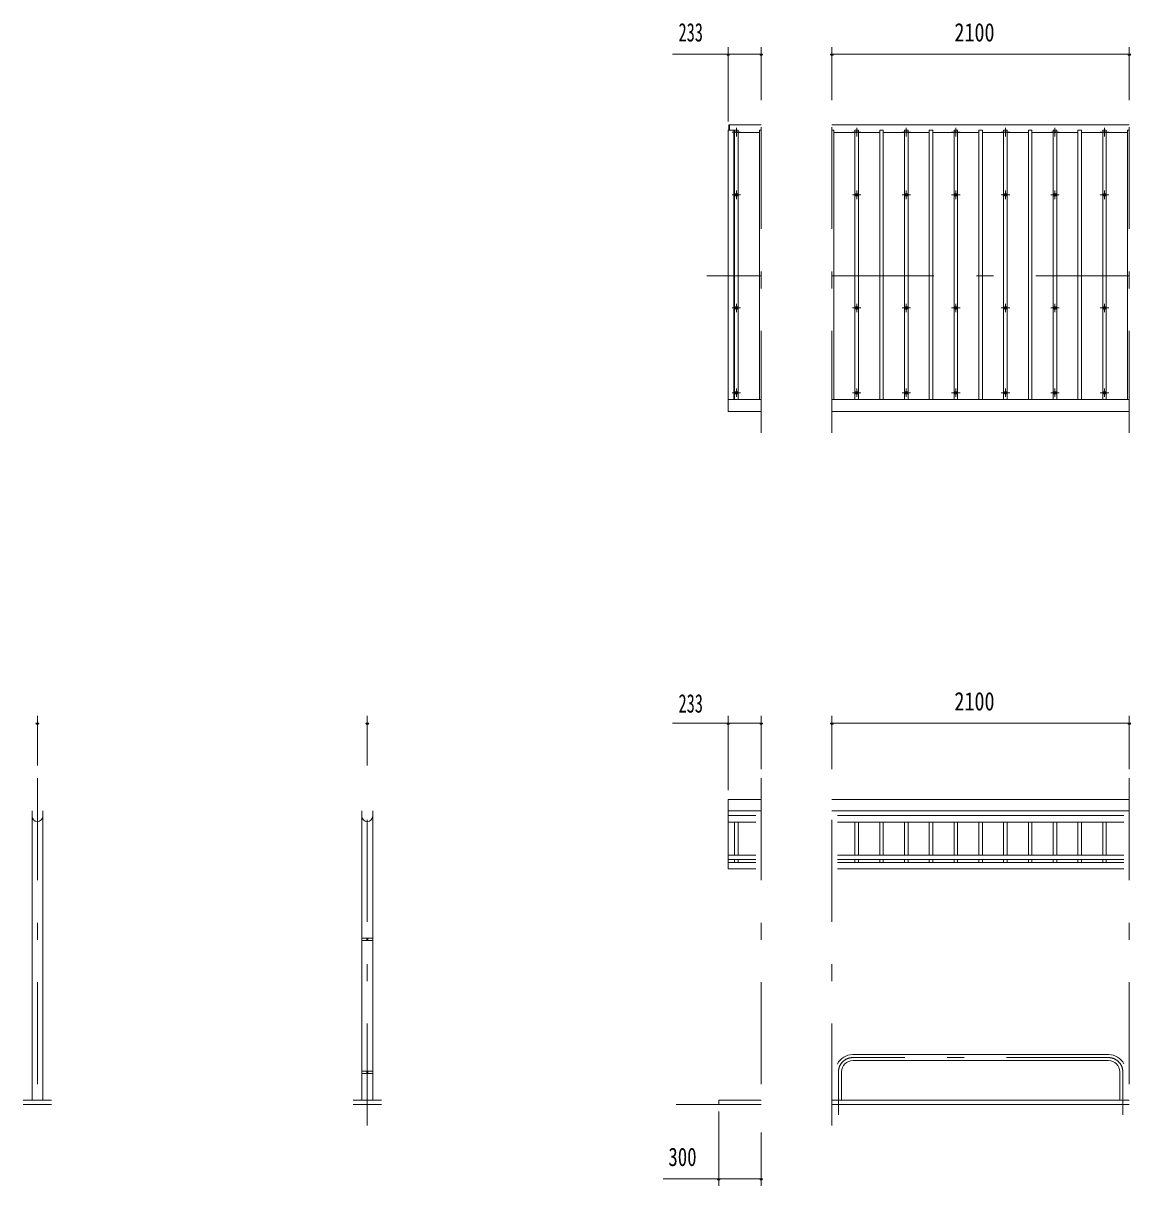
# Model space of a CAD drawing. Units: millimetres, scale not verified. Extents: x -23449 to 23452, y -10500 to 10500.
# Drawn here: x -23252 to -15431, y 1220 to 9431 of the extents above; entities that cross this region are included whole.
import ezdxf
from ezdxf.enums import TextEntityAlignment as Align

# ---------------------------------------------------------------- set-up
doc = ezdxf.new("R2010")
doc.units = ezdxf.units.MM
doc.header["$LTSCALE"] = 60
doc.linetypes.add('USER3', pattern=[24, 12, -5, 2, -5])
for name, color, linetype, lineweight in [('0-2_1-0BOLD', 7, 'Continuous', 18), ('0-3_1-2CENTER', 3, 'USER3', 18), ('0-4_1-4THIN', 4, 'Continuous', 18), ('0-5_1-5DIM', 3, 'Continuous', 18)]:
    doc.layers.add(name, color=color, linetype=linetype, lineweight=lineweight)
doc.styles.add('ＭＳ ゴシック', font='')
doc.styles.get('ＭＳ ゴシック').set_extended_font_data('MS Gothic')

msp = doc.modelspace()

# ---------------------------------------------------------------- linework, layer by layer
at = {"layer": '0-2_1-0BOLD'}
for p, q in [((-18263.94, 8674.21), (-18263.94, 8712.67)), ((-15440.94, 8712.67), (-17540.94, 8712.67)), ((-18040.94, 6772.67), (-18273.94, 6772.67)), ((-17540.94, 6772.67), (-15440.94, 6772.67)), ((-15440.94, 6687.67), (-17540.94, 6687.67)), ((-18273.94, 3947.67), (-18040.94, 3947.67)), ((-17540.94, 3947.67), (-15440.94, 3947.67)), ((-23190.28, 1824.67), (-23190.28, 3868.72)), ((-23113.98, 3868.72), (-23113.98, 1824.67)), ((-20860.54, 3868.72), (-20860.54, 2967.43)), ((-20784.24, 2967.43), (-20784.24, 3868.72)), ((-18040.94, 3868.72), (-18273.95, 3868.72)), ((-15440.94, 3868.72), (-17540.94, 3868.72)), ((-18273.95, 3834.18), (-18079.1, 3834.18)), ((-18079.1, 3788.06), (-18273.95, 3788.06)), ((-17502.79, 3834.18), (-15479.09, 3834.18)), ((-15479.09, 3788.06), (-17502.79, 3788.06)), ((-18273.95, 3554.11), (-18079.1, 3554.11)), ((-17502.79, 3554.11), (-15479.09, 3554.11)), ((-18079.1, 3524.57), (-18273.95, 3524.57)), ((-18273.95, 3503.67), (-18079.1, 3503.67)), ((-17502.8, 3503.67), (-15479.09, 3503.67)), ((-15479.09, 3458.67), (-17502.8, 3458.67)), ((-15479.09, 3524.57), (-17502.79, 3524.57)), ((-20825.44, 2967.43), (-20825.44, 2951.43)), ((-20825.44, 2959.43), (-20819.34, 2959.43)), ((-20819.34, 2951.43), (-20819.34, 2967.43)), ((-20860.54, 2951.43), (-20860.54, 2029.06)), ((-20784.24, 2029.06), (-20784.24, 2951.43)), ((-17394.59, 2146.02), (-15587.29, 2146.02)), ((-15587.29, 2103.32), (-17394.59, 2103.32)), ((-20860.54, 2013.06), (-20860.54, 1824.67)), ((-20825.44, 2029.06), (-20825.44, 2013.06)), ((-20825.44, 2021.06), (-20819.34, 2021.06)), ((-20819.34, 2013.06), (-20819.34, 2029.06)), ((-20784.24, 1824.67), (-20784.24, 2013.06)), ((-17473.24, 1824.67), (-17473.24, 2024.67)), ((-15508.64, 2024.67), (-15508.64, 1824.67)), ((-23052.13, 1824.67), (-23252.13, 1824.67)), ((-20922.39, 1824.67), (-20722.39, 1824.67)), ((-15440.94, 1824.67), (-17540.94, 1824.67)), ((-23252.13, 1794.67), (-23052.13, 1794.67)), ((-20722.39, 1794.67), (-20922.39, 1794.67)), ((-18040.94, 1794.67), (-18640.95, 1794.67)), ((-17540.94, 1794.67), (-15440.94, 1794.67))]:
    msp.add_line(p, q, dxfattribs=at)
for points in [[(-18040.94, 8712.67), (-18268.94, 8712.67), (-18268.94, 8674.21)], [(-18273.94, 8674.21), (-18273.94, 6687.67), (-18040.94, 6687.67)], [(-18233.94, 6772.67), (-18233.94, 8674.21), (-18273.94, 8674.21)], [(-18079.1, 3458.67), (-18273.95, 3458.67), (-18273.95, 3947.67)], [(-18040.94, 1824.67), (-18340.94, 1824.67), (-18340.94, 1794.67)]]:
    msp.add_lwpolyline(points, dxfattribs=at)
for points in [[(-20782.64, 2951.43), (-20782.64, 2967.43), (-20862.14, 2967.43), (-20862.14, 2951.43)], [(-20782.64, 2029.06), (-20782.64, 2013.06), (-20862.14, 2013.06), (-20862.14, 2029.06)]]:
    msp.add_lwpolyline(points, close=True, dxfattribs=at)
for centre in [(-18215.94, 8218.37), (-17365.94, 8218.37), (-17015.94, 8218.37), (-16665.94, 8218.37), (-16315.94, 8218.37), (-15965.94, 8218.37), (-15615.94, 8218.37), (-18215.94, 7419.7), (-17365.94, 7419.7), (-17015.94, 7419.7), (-16665.94, 7419.7), (-16315.94, 7419.7), (-15965.94, 7419.7), (-15615.94, 7419.7), (-18215.94, 6820.69), (-17365.94, 6820.69), (-17015.94, 6820.69), (-16665.94, 6820.69), (-16315.94, 6820.69), (-15965.94, 6820.69), (-15615.94, 6820.69)]:
    msp.add_circle(centre, 10, dxfattribs=at)
for centre, radius, start, end in [((-18215.94, 8650.76), 14.5, 46.39838, 133.60162), ((-18215.94, 8671.76), 14.5, 226.3961, 313.6039), ((-17365.94, 8650.76), 14.5, 46.39838, 133.60162), ((-17365.94, 8671.76), 14.5, 226.3961, 313.6039), ((-17015.94, 8650.76), 14.5, 46.39838, 133.60162), ((-17015.94, 8671.76), 14.5, 226.3961, 313.6039), ((-16665.94, 8650.76), 14.5, 46.39838, 133.60162), ((-16665.94, 8671.76), 14.5, 226.3961, 313.6039), ((-16315.94, 8650.76), 14.5, 46.39838, 133.60162), ((-16315.94, 8671.76), 14.5, 226.3961, 313.6039), ((-15965.94, 8650.76), 14.5, 46.39838, 133.60162), ((-15965.94, 8671.76), 14.5, 226.3961, 313.6039), ((-15615.94, 8650.76), 14.5, 46.39838, 133.60162), ((-15615.94, 8671.76), 14.5, 226.3961, 313.6039), ((-23152.13, 3830.57), 38.15, 180, 0), ((-20822.4, 3830.57), 38.15, 180, 0), ((-17394.59, 2024.67), 121.35, 90, 153.08894), ((-15587.29, 2024.67), 121.35, 26.92177, 90), ((-17394.59, 2024.67), 78.65, 90, 180), ((-15587.29, 2024.67), 78.65, 0, 90)]:
    msp.add_arc(centre, radius, start, end, dxfattribs=at)
at = {"layer": '0-3_1-2CENTER'}
for p, q in [((-18040.94, 6537.67), (-18040.94, 8862.67)), ((-17540.94, 6537.67), (-17540.94, 8862.67)), ((-15440.94, 6537.67), (-15440.94, 8862.67)), ((-18245.94, 8661.26), (-18185.94, 8661.26)), ((-18215.94, 8691.26), (-18215.94, 8631.26)), ((-17395.94, 8661.26), (-17335.94, 8661.26)), ((-17365.94, 8691.26), (-17365.94, 8631.26)), ((-17045.94, 8661.26), (-16985.94, 8661.26)), ((-17015.94, 8691.26), (-17015.94, 8631.26)), ((-16695.94, 8661.26), (-16635.94, 8661.26)), ((-16665.94, 8691.26), (-16665.94, 8631.26)), ((-16345.94, 8661.26), (-16285.94, 8661.26)), ((-16315.94, 8631.26), (-16315.94, 8691.26)), ((-15995.94, 8661.26), (-15935.94, 8661.26)), ((-15965.94, 8691.26), (-15965.94, 8631.26)), ((-15645.94, 8661.26), (-15585.94, 8661.26)), ((-15615.94, 8691.26), (-15615.94, 8631.26)), ((-18185.94, 8218.37), (-18245.94, 8218.37)), ((-18215.94, 8188.37), (-18215.94, 8248.37)), ((-17395.94, 8218.37), (-17335.94, 8218.37)), ((-17365.94, 8248.37), (-17365.94, 8188.37)), ((-16985.94, 8218.37), (-17045.94, 8218.37)), ((-17015.94, 8188.37), (-17015.94, 8248.37)), ((-16695.94, 8218.37), (-16635.94, 8218.37)), ((-16665.94, 8248.37), (-16665.94, 8188.37)), ((-16285.94, 8218.37), (-16345.94, 8218.37)), ((-16315.94, 8188.37), (-16315.94, 8248.37)), ((-15935.94, 8218.37), (-15995.94, 8218.37)), ((-15965.94, 8188.37), (-15965.94, 8248.37)), ((-15645.94, 8218.37), (-15585.94, 8218.37)), ((-15615.94, 8248.37), (-15615.94, 8188.37)), ((-18040.94, 7647.67), (-18423.94, 7647.67)), ((-17540.94, 7647.67), (-15440.94, 7647.67)), ((-18245.94, 7419.7), (-18185.94, 7419.7)), ((-18215.94, 7449.7), (-18215.94, 7389.7)), ((-17335.94, 7419.7), (-17395.94, 7419.7)), ((-17365.94, 7389.7), (-17365.94, 7449.7)), ((-17045.94, 7419.7), (-16985.94, 7419.7)), ((-17015.94, 7449.7), (-17015.94, 7389.7)), ((-16635.94, 7419.7), (-16695.94, 7419.7)), ((-16665.94, 7389.7), (-16665.94, 7449.7)), ((-16345.94, 7419.7), (-16285.94, 7419.7)), ((-16315.94, 7449.7), (-16315.94, 7389.7)), ((-15935.94, 7419.7), (-15995.94, 7419.7)), ((-15965.94, 7389.7), (-15965.94, 7449.7)), ((-15645.94, 7419.7), (-15585.94, 7419.7)), ((-15615.94, 7449.7), (-15615.94, 7389.7)), ((-18245.94, 6820.69), (-18185.94, 6820.69)), ((-18215.94, 6850.69), (-18215.94, 6790.69)), ((-17395.94, 6820.69), (-17335.94, 6820.69)), ((-17365.94, 6790.69), (-17365.94, 6850.69)), ((-17045.94, 6820.69), (-16985.94, 6820.69)), ((-17015.94, 6850.69), (-17015.94, 6790.69)), ((-16695.94, 6820.69), (-16635.94, 6820.69)), ((-16665.94, 6790.69), (-16665.94, 6850.69)), ((-16345.94, 6820.69), (-16285.94, 6820.69)), ((-16315.94, 6850.69), (-16315.94, 6790.69)), ((-15995.94, 6820.69), (-15935.94, 6820.69)), ((-15965.94, 6790.69), (-15965.94, 6850.69)), ((-15645.94, 6820.69), (-15585.94, 6820.69)), ((-15615.94, 6850.69), (-15615.94, 6790.69)), ((-23152.13, 4097.68), (-23152.13, 1644.67)), ((-20822.39, 1644.67), (-20822.39, 4097.68)), ((-18040.94, 4097.68), (-18040.94, 1644.67)), ((-17540.94, 1644.67), (-17540.94, 4097.68)), ((-15440.94, 4097.68), (-15440.94, 1644.67)), ((-15587.29, 2124.67), (-17394.59, 2124.67)), ((-17494.59, 2024.67), (-17494.59, 1719.67)), ((-15487.29, 1719.67), (-15487.29, 2024.67))]:
    msp.add_line(p, q, dxfattribs=at)
for centre, start, end in [((-17394.59, 2024.67), 90, 180), ((-15587.29, 2024.67), 0, 90)]:
    msp.add_arc(centre, 100, start, end, dxfattribs=at)
at = {"layer": '0-4_1-4THIN'}
for p, q in [((-18228.44, 8659.21), (-18233.94, 8659.21)), ((-18228.44, 6772.67), (-18228.44, 8674.21)), ((-18203.44, 8659.21), (-18053.44, 8659.21)), ((-18053.44, 8674.21), (-18053.44, 6772.67)), ((-18040.94, 8674.21), (-18053.44, 8674.21)), ((-17528.44, 8659.21), (-17378.44, 8659.21)), ((-17378.44, 8674.21), (-17378.44, 6772.67)), ((-17353.44, 8659.21), (-17203.44, 8659.21)), ((-17203.44, 8674.21), (-17203.44, 6772.67)), ((-17178.44, 8659.21), (-17028.44, 8659.21)), ((-17028.44, 8674.21), (-17028.44, 6772.67)), ((-17003.44, 8659.21), (-16853.44, 8659.21)), ((-16853.44, 8674.21), (-16853.44, 6772.67)), ((-16828.44, 8659.21), (-16678.44, 8659.21)), ((-16678.44, 8674.21), (-16678.44, 6772.67)), ((-16653.44, 8659.21), (-16503.44, 8659.21)), ((-16503.44, 8674.21), (-16503.44, 6772.67)), ((-16478.44, 8659.21), (-16328.44, 8659.21)), ((-16328.44, 8674.21), (-16328.44, 6772.67)), ((-16303.44, 8659.21), (-16153.44, 8659.21)), ((-16153.44, 8674.21), (-16153.44, 6772.67)), ((-16128.44, 8659.21), (-15978.44, 8659.21)), ((-15978.44, 8674.21), (-15978.44, 6772.67)), ((-15953.44, 8659.21), (-15803.44, 8659.21)), ((-15803.44, 8674.21), (-15803.44, 6772.67)), ((-15778.44, 8659.21), (-15628.44, 8659.21)), ((-15628.44, 8674.21), (-15628.44, 6772.67)), ((-15603.44, 8659.21), (-15453.44, 8659.21)), ((-15453.44, 8674.21), (-15453.44, 6772.67)), ((-15440.94, 8674.21), (-15453.44, 8674.21)), ((-18228.44, 3554.11), (-18228.44, 3788.06)), ((-18203.44, 3788.06), (-18203.44, 3554.11)), ((-17378.44, 3788.06), (-17378.44, 3554.11)), ((-17353.44, 3554.11), (-17353.44, 3788.06)), ((-17203.45, 3554.11), (-17203.45, 3788.06)), ((-17178.44, 3788.06), (-17178.44, 3554.11)), ((-17028.44, 3788.06), (-17028.44, 3554.11)), ((-17003.44, 3554.11), (-17003.44, 3788.06)), ((-16853.44, 3554.11), (-16853.44, 3788.06)), ((-16828.44, 3788.06), (-16828.44, 3554.11)), ((-16678.44, 3788.06), (-16678.44, 3554.11)), ((-16653.44, 3554.11), (-16653.44, 3788.06)), ((-16503.44, 3554.11), (-16503.44, 3788.06)), ((-16478.44, 3788.06), (-16478.44, 3554.11)), ((-16328.44, 3788.06), (-16328.44, 3554.11)), ((-16303.44, 3554.11), (-16303.44, 3788.06)), ((-16153.44, 3554.11), (-16153.44, 3788.06)), ((-16128.44, 3788.06), (-16128.44, 3554.11)), ((-15978.44, 3788.06), (-15978.44, 3554.11)), ((-15953.44, 3554.11), (-15953.44, 3788.06)), ((-15803.44, 3554.11), (-15803.44, 3788.06)), ((-15778.44, 3788.06), (-15778.44, 3554.11)), ((-15628.44, 3788.06), (-15628.44, 3554.11)), ((-15603.44, 3554.11), (-15603.44, 3788.06)), ((-18228.44, 3524.57), (-18228.44, 3503.67)), ((-18203.44, 3503.67), (-18203.44, 3524.57)), ((-17378.44, 3524.57), (-17378.44, 3503.67)), ((-17353.44, 3503.67), (-17353.44, 3524.57)), ((-17203.45, 3503.67), (-17203.45, 3524.57)), ((-17178.44, 3524.57), (-17178.44, 3503.67)), ((-17028.44, 3524.57), (-17028.44, 3503.67)), ((-17003.44, 3503.67), (-17003.44, 3524.57)), ((-16853.44, 3503.67), (-16853.44, 3524.57)), ((-16828.44, 3524.57), (-16828.44, 3503.67)), ((-16678.44, 3524.57), (-16678.44, 3503.67)), ((-16653.44, 3503.67), (-16653.44, 3524.57)), ((-16503.44, 3503.67), (-16503.44, 3524.57)), ((-16478.44, 3524.57), (-16478.44, 3503.67)), ((-16328.44, 3524.57), (-16328.44, 3503.67)), ((-16303.44, 3503.67), (-16303.44, 3524.57)), ((-16153.44, 3503.67), (-16153.44, 3524.57)), ((-16128.44, 3524.57), (-16128.44, 3503.67)), ((-15978.44, 3524.57), (-15978.44, 3503.67)), ((-15953.44, 3503.67), (-15953.44, 3524.57)), ((-15803.44, 3503.67), (-15803.44, 3524.57)), ((-15778.44, 3524.57), (-15778.44, 3503.67)), ((-15628.44, 3524.57), (-15628.44, 3503.67)), ((-15603.44, 3503.67), (-15603.44, 3524.57))]:
    msp.add_line(p, q, dxfattribs=at)
for points in [[(-18228.44, 8674.21), (-18203.44, 8674.21), (-18203.44, 6772.67)], [(-17528.44, 6772.67), (-17528.44, 8674.21), (-17540.94, 8674.21)], [(-17353.44, 6772.67), (-17353.44, 8674.21), (-17378.44, 8674.21)], [(-17178.44, 6772.67), (-17178.44, 8674.21), (-17203.44, 8674.21)], [(-17003.44, 6772.67), (-17003.44, 8674.21), (-17028.44, 8674.21)], [(-16828.44, 6772.67), (-16828.44, 8674.21), (-16853.44, 8674.21)], [(-16653.44, 6772.67), (-16653.44, 8674.21), (-16678.44, 8674.21)], [(-16478.44, 6772.67), (-16478.44, 8674.21), (-16503.44, 8674.21)], [(-16303.44, 6772.67), (-16303.44, 8674.21), (-16328.44, 8674.21)], [(-16128.44, 6772.67), (-16128.44, 8674.21), (-16153.44, 8674.21)], [(-15953.44, 6772.67), (-15953.44, 8674.21), (-15978.44, 8674.21)], [(-15778.44, 6772.67), (-15778.44, 8674.21), (-15803.44, 8674.21)], [(-15603.44, 6772.67), (-15603.44, 8674.21), (-15628.44, 8674.21)]]:
    msp.add_lwpolyline(points, dxfattribs=at)
at = {"layer": '0-5_1-5DIM'}
for p, q in [((-18273.94, 9212.68), (-18666.44, 9212.68)), ((-18263.94, 9212.68), (-18283.94, 9212.68)), ((-18273.94, 9262.68), (-18273.94, 8737.67)), ((-18273.94, 9212.68), (-18040.94, 9212.68)), ((-18030.95, 9212.68), (-18050.95, 9212.68)), ((-18040.94, 8887.68), (-18040.94, 9262.68)), ((-17530.94, 9212.68), (-17550.94, 9212.68)), ((-17540.94, 8887.68), (-17540.94, 9262.68)), ((-17540.94, 9212.68), (-15440.94, 9212.68)), ((-15430.94, 9212.68), (-15450.94, 9212.68)), ((-15440.94, 8887.68), (-15440.94, 9262.68)), ((-23152.13, 4537.67), (-23152.13, 4187.67)), ((-20822.39, 4187.67), (-20822.39, 4537.67)), ((-18273.94, 4537.67), (-18273.94, 4012.67)), ((-18040.94, 4537.67), (-18040.94, 4162.67)), ((-17540.95, 4162.67), (-17540.95, 4537.67)), ((-15440.94, 4537.67), (-15440.94, 4162.67)), ((-23142.13, 4487.67), (-23162.13, 4487.67)), ((-20812.39, 4487.67), (-20832.39, 4487.67)), ((-18666.44, 4487.67), (-18273.94, 4487.67)), ((-18263.94, 4487.67), (-18283.94, 4487.67)), ((-18273.94, 4487.67), (-18040.94, 4487.67)), ((-18030.95, 4487.67), (-18050.95, 4487.67)), ((-17530.95, 4487.67), (-17550.95, 4487.67)), ((-17540.95, 4487.67), (-15440.94, 4487.67)), ((-15430.94, 4487.67), (-15450.94, 4487.67)), ((-18340.94, 1219.67), (-18340.94, 1744.67)), ((-18040.94, 1594.67), (-18040.94, 1219.67)), ((-18340.94, 1269.67), (-18733.44, 1269.67)), ((-18330.94, 1269.67), (-18350.94, 1269.67)), ((-18340.94, 1269.67), (-18040.94, 1269.67)), ((-18030.95, 1269.67), (-18050.95, 1269.67))]:
    msp.add_line(p, q, dxfattribs=at)
for centre in [(-18273.94, 9212.68), (-18040.95, 9212.68), (-17540.94, 9212.68), (-15440.94, 9212.68), (-23152.13, 4487.67), (-20822.39, 4487.67), (-18273.94, 4487.67), (-18040.95, 4487.67), (-17540.95, 4487.67), (-15440.94, 4487.67), (-18340.94, 1269.67), (-18040.95, 1269.67)]:
    msp.add_arc(centre, 10, 180, 0, dxfattribs=at)

# ---------------------------------------------------------------- texts
at = {"layer": '0-5_1-5DIM', "color": 7, "style": 'ＭＳ ゴシック'}
for s, width, p in [('233', 0.65, (-18624.62, 9262.68)), ('2100', 0.8, (-16676.33, 9262.68)), ('233', 0.65, (-18624.62, 4522.67)), ('2100', 0.8, (-16676.33, 4537.67)), ('300', 0.75, (-18696.29, 1319.67))]:
    msp.add_text(s, height=130.2, dxfattribs=dict(at, width=width)).set_placement(p, align=Align.BOTTOM_LEFT)

doc.saveas('drawing.dxf')
